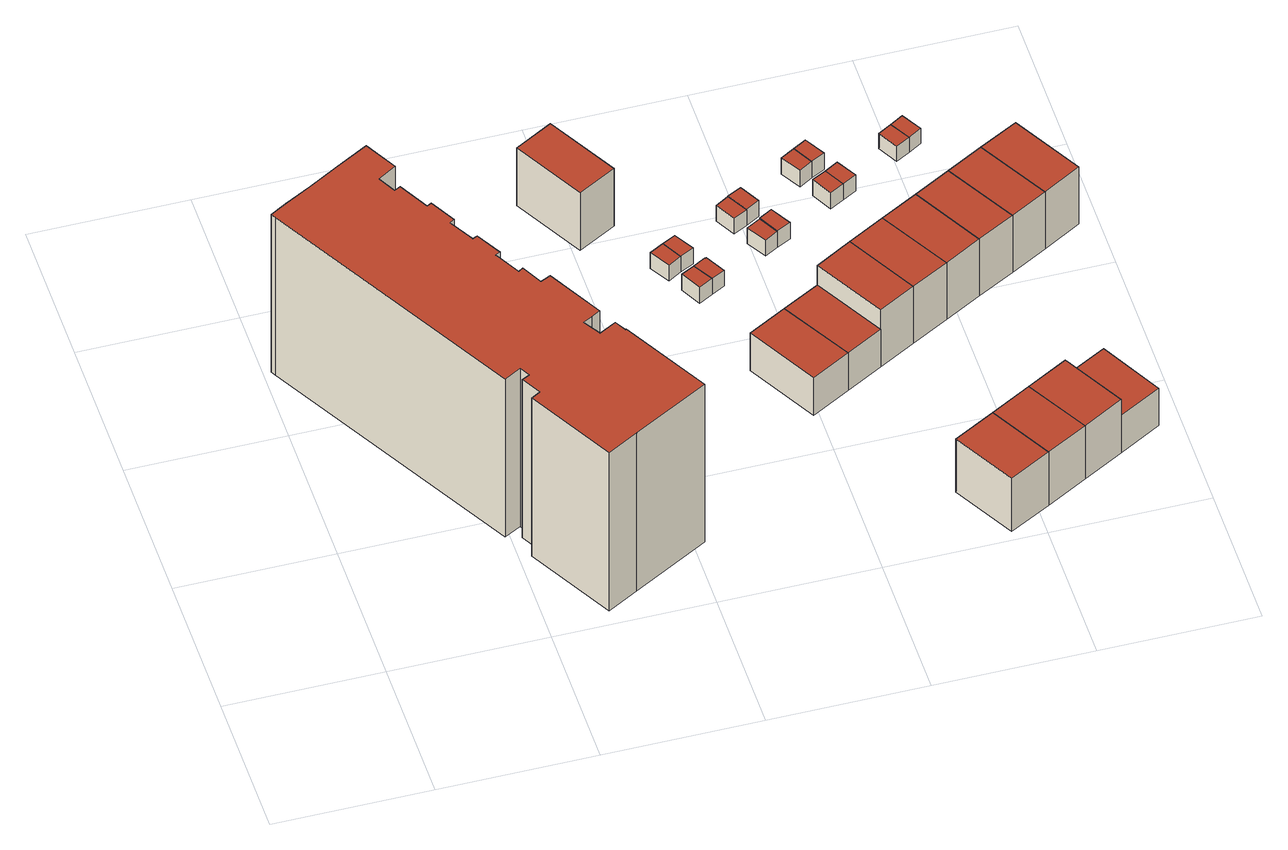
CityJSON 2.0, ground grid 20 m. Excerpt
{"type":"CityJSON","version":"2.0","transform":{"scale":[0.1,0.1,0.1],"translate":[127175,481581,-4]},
"CityObjects":{
"building1":{"type":"Building","attributes":{"b3_dak_type":"multiple horizontal","b3_h_dak_50p":11.09,"b3_h_dak_70p":22.83,"b3_h_dak_max":24.03,"b3_h_dak_min":-1.03,"b3_h_maaiveld":-3.29,"b3_kas_warenhuis":false,"b3_mutatie_ahn3_ahn4":false,"b3_reconstructie_onvolledig":false,"b3_rmse_lod12":8.78,"b3_rmse_lod13":0.203,"b3_rmse_lod22":0.181,"b3_val3dity_lod12":"[]","b3_val3dity_lod13":"[]","b3_val3dity_lod22":"[]","b3_volume_lod12":20965.66,"b3_volume_lod13":15897.46,"b3_volume_lod22":15884.25,"geconstateerd":false,"oorspronkelijkbouwjaar":2007,"status":"Pand in gebruik"},"children":["building1-1"]},
"building1-1":{"type":"BuildingPart","parents":["building1"],"geometry":[{"type":"Solid","lod":"1.2","boundaries":[[[[0,1,2,3,4,5,6,7,8,9,10,11,12,13,14,15,16,17,18,19,20,21,22,23,24,25,26,27,28,29,30,31,32,33,34,35,36,37]],[[38,22,21,39]],[[39,21,20,40]],[[40,20,19,41]],[[41,19,18,42]],[[43,23,22,38]],[[44,24,23,43]],[[45,26,25,46]],[[47,27,26,45]],[[42,18,17,48]],[[48,17,16,49]],[[49,16,15,50]],[[51,14,13,52]],[[50,15,14,51]],[[53,12,11,54]],[[52,13,12,53]],[[55,10,9,56]],[[56,9,8,57]],[[57,8,7,58]],[[59,1,0,60]],[[61,6,5,62]],[[62,5,4,63]],[[63,4,3,64]],[[64,3,2,65]],[[65,2,1,59]],[[60,0,37,66]],[[67,33,32,68]],[[68,32,31,69]],[[66,37,36,70]],[[70,36,35,71]],[[58,7,6,61]],[[71,35,34,72]],[[72,34,33,67]],[[69,31,30,73]],[[54,11,10,55]],[[46,25,24,44]],[[74,29,28,75]],[[73,30,29,74]],[[75,28,27,47]],[[75,47,45,46,44,43,38,39,40,41,42,48,49,50,51,52,53,54,55,56,57,58,61,62,63,64,65,59,60,66,70,71,72,67,68,69,73,74]]]],"semantics":{"surfaces":[{"type":"GroundSurface"},{"type":"WallSurface","on_footprint_edge":true},{"type":"RoofSurface"}],"values":[[0,1,1,1,1,1,1,1,1,1,1,1,1,1,1,1,1,1,1,1,1,1,1,1,1,1,1,1,1,1,1,1,1,1,1,1,1,1,1,2]]}}]},
"building2":{"type":"Building","attributes":{"b3_dak_type":"slanted","b3_h_dak_50p":6.3,"b3_h_dak_70p":6.91,"b3_h_dak_max":8.2,"b3_h_dak_min":4.06,"b3_h_maaiveld":-2.52,"b3_kas_warenhuis":false,"b3_mutatie_ahn3_ahn4":false,"b3_reconstructie_onvolledig":false,"b3_rmse_lod12":1.07,"b3_rmse_lod13":1.07,"b3_rmse_lod22":0.261,"b3_val3dity_lod12":"[]","b3_val3dity_lod13":"[]","b3_val3dity_lod22":"[]","b3_volume_lod12":551.96,"b3_volume_lod13":551.96,"b3_volume_lod22":533.33,"geconstateerd":false,"oorspronkelijkbouwjaar":2007,"status":"Pand in gebruik"},"children":["building2-1"]},
"building2-1":{"type":"BuildingPart","parents":["building2"],"geometry":[{"type":"Solid","lod":"1.2","boundaries":[[[[76,77,78,79]],[[80,77,76,81]],[[82,78,77,80]],[[81,76,79,83]],[[83,79,78,82]],[[83,82,80,81]]]],"semantics":{"surfaces":[{"type":"GroundSurface"},{"type":"WallSurface","on_footprint_edge":true},{"type":"RoofSurface"}],"values":[[0,1,1,1,1,2]]}}]},
"building3":{"type":"Building","attributes":{"b3_dak_type":"multiple horizontal","b3_h_dak_50p":0.14,"b3_h_dak_70p":0.16,"b3_h_dak_max":0.19,"b3_h_dak_min":0.08,"b3_h_maaiveld":-2.51,"b3_kas_warenhuis":false,"b3_mutatie_ahn3_ahn4":false,"b3_reconstructie_onvolledig":false,"b3_rmse_lod12":0.0276,"b3_rmse_lod13":0.0276,"b3_rmse_lod22":0.0213,"b3_val3dity_lod12":"[]","b3_val3dity_lod13":"[]","b3_val3dity_lod22":"[]","b3_volume_lod12":15.94,"b3_volume_lod13":15.94,"b3_volume_lod22":15.89,"geconstateerd":false,"oorspronkelijkbouwjaar":2007,"status":"Pand in gebruik"},"children":["building3-1"]},
"building3-1":{"type":"BuildingPart","parents":["building3"],"geometry":[{"type":"Solid","lod":"1.2","boundaries":[[[[84,85,86,87]],[[88,85,84,89]],[[89,84,87,90]],[[91,86,85,88]],[[90,87,86,91]],[[90,91,88,89]]]],"semantics":{"surfaces":[{"type":"GroundSurface"},{"type":"WallSurface","on_footprint_edge":true},{"type":"RoofSurface"}],"values":[[0,1,1,1,1,2]]}}]},
"building4":{"type":"Building","attributes":{"b3_dak_type":"multiple horizontal","b3_h_dak_50p":0.14,"b3_h_dak_70p":0.15,"b3_h_dak_max":0.21,"b3_h_dak_min":0.08,"b3_h_maaiveld":-2.49,"b3_kas_warenhuis":false,"b3_mutatie_ahn3_ahn4":false,"b3_reconstructie_onvolledig":false,"b3_rmse_lod12":0.0283,"b3_rmse_lod13":0.0283,"b3_rmse_lod22":0.0262,"b3_val3dity_lod12":"[]","b3_val3dity_lod13":"[]","b3_val3dity_lod22":"[]","b3_volume_lod12":15.85,"b3_volume_lod13":15.85,"b3_volume_lod22":15.82,"geconstateerd":false,"oorspronkelijkbouwjaar":2007,"status":"Pand in gebruik"},"children":["building4-1"]},
"building4-1":{"type":"BuildingPart","parents":["building4"],"geometry":[{"type":"Solid","lod":"1.2","boundaries":[[[[92,93,94,95]],[[96,93,92,97]],[[97,92,95,98]],[[99,94,93,96]],[[98,95,94,99]],[[98,99,96,97]]]],"semantics":{"surfaces":[{"type":"GroundSurface"},{"type":"WallSurface","on_footprint_edge":true},{"type":"RoofSurface"}],"values":[[0,1,1,1,1,2]]}}]},
"building5":{"type":"Building","attributes":{"b3_dak_type":"multiple horizontal","b3_h_dak_50p":0.14,"b3_h_dak_70p":0.15,"b3_h_dak_max":0.2,"b3_h_dak_min":0.08,"b3_h_maaiveld":-2.51,"b3_kas_warenhuis":false,"b3_mutatie_ahn3_ahn4":false,"b3_reconstructie_onvolledig":false,"b3_rmse_lod12":0.0294,"b3_rmse_lod13":0.0294,"b3_rmse_lod22":0.0271,"b3_val3dity_lod12":"[]","b3_val3dity_lod13":"[]","b3_val3dity_lod22":"[]","b3_volume_lod12":15.96,"b3_volume_lod13":15.96,"b3_volume_lod22":15.93,"geconstateerd":false,"oorspronkelijkbouwjaar":2007,"status":"Pand in gebruik"},"children":["building5-1"]},
"building5-1":{"type":"BuildingPart","parents":["building5"],"geometry":[{"type":"Solid","lod":"1.2","boundaries":[[[[100,101,84,87]],[[89,84,101,102]],[[90,87,84,89]],[[103,100,87,90]],[[102,101,100,103]],[[102,103,90,89]]]],"semantics":{"surfaces":[{"type":"GroundSurface"},{"type":"WallSurface","on_footprint_edge":true},{"type":"RoofSurface"}],"values":[[0,1,1,1,1,2]]}}]},
"building6":{"type":"Building","attributes":{"b3_dak_type":"multiple horizontal","b3_h_dak_50p":0.14,"b3_h_dak_70p":0.16,"b3_h_dak_max":0.2,"b3_h_dak_min":0.08,"b3_h_maaiveld":-2.5,"b3_kas_warenhuis":false,"b3_mutatie_ahn3_ahn4":false,"b3_reconstructie_onvolledig":false,"b3_rmse_lod12":0.0288,"b3_rmse_lod13":0.0288,"b3_rmse_lod22":0.0244,"b3_val3dity_lod12":"[]","b3_val3dity_lod13":"[]","b3_val3dity_lod22":"[]","b3_volume_lod12":15.84,"b3_volume_lod13":15.84,"b3_volume_lod22":15.81,"geconstateerd":false,"oorspronkelijkbouwjaar":2007,"status":"Pand in gebruik"},"children":["building6-1"]},
"building6-1":{"type":"BuildingPart","parents":["building6"],"geometry":[{"type":"Solid","lod":"1.2","boundaries":[[[[104,105,106,107,92,95]],[[97,92,107,108]],[[108,107,106,109]],[[109,106,105,110]],[[98,95,92,97]],[[111,104,95,98]],[[110,105,104,111]],[[110,111,98,97,108,109]]]],"semantics":{"surfaces":[{"type":"GroundSurface"},{"type":"WallSurface","on_footprint_edge":true},{"type":"RoofSurface"}],"values":[[0,1,1,1,1,1,1,2]]}}]},
"building7":{"type":"Building","attributes":{"b3_dak_type":"multiple horizontal","b3_h_dak_50p":3.7,"b3_h_dak_70p":3.72,"b3_h_dak_max":3.93,"b3_h_dak_min":3.63,"b3_h_maaiveld":-2.49,"b3_kas_warenhuis":false,"b3_mutatie_ahn3_ahn4":false,"b3_reconstructie_onvolledig":false,"b3_rmse_lod12":0.0582,"b3_rmse_lod13":0.0582,"b3_rmse_lod22":0.0514,"b3_val3dity_lod12":"[]","b3_val3dity_lod13":"[]","b3_val3dity_lod22":"[]","b3_volume_lod12":364.15,"b3_volume_lod13":364.15,"b3_volume_lod22":363.97,"geconstateerd":false,"oorspronkelijkbouwjaar":2007,"status":"Pand in gebruik"},"children":["building7-1"]},
"building7-1":{"type":"BuildingPart","parents":["building7"],"geometry":[{"type":"Solid","lod":"1.2","boundaries":[[[[112,113,114,115]],[[116,113,112,117]],[[117,112,115,118]],[[119,114,113,116]],[[118,115,114,119]],[[118,119,116,117]]]],"semantics":{"surfaces":[{"type":"GroundSurface"},{"type":"WallSurface","on_footprint_edge":true},{"type":"RoofSurface"}],"values":[[0,1,1,1,1,2]]}}]},
"building8":{"type":"Building","attributes":{"b3_dak_type":"slanted","b3_h_dak_50p":3.7,"b3_h_dak_70p":3.72,"b3_h_dak_max":8.19,"b3_h_dak_min":1.51,"b3_h_maaiveld":-2.48,"b3_kas_warenhuis":false,"b3_mutatie_ahn3_ahn4":false,"b3_reconstructie_onvolledig":false,"b3_rmse_lod12":1.18,"b3_rmse_lod13":1.18,"b3_rmse_lod22":1.19,"b3_val3dity_lod12":"[]","b3_val3dity_lod13":"[]","b3_val3dity_lod22":"[]","b3_volume_lod12":346.09,"b3_volume_lod13":346.09,"b3_volume_lod22":345.17,"geconstateerd":false,"oorspronkelijkbouwjaar":2007,"status":"Pand in gebruik"},"children":["building8-1"]},
"building8-1":{"type":"BuildingPart","parents":["building8"],"geometry":[{"type":"Solid","lod":"1.2","boundaries":[[[[120,112,115,121]],[[117,112,120,122]],[[122,120,121,123]],[[118,115,112,117]],[[123,121,115,118]],[[123,118,117,122]]]],"semantics":{"surfaces":[{"type":"GroundSurface"},{"type":"WallSurface","on_footprint_edge":true},{"type":"RoofSurface"}],"values":[[0,1,1,1,1,2]]}}]},
"building9":{"type":"Building","attributes":{"b3_dak_type":"multiple horizontal","b3_h_dak_50p":0.14,"b3_h_dak_70p":0.16,"b3_h_dak_max":0.2,"b3_h_dak_min":0.09,"b3_h_maaiveld":-2.48,"b3_kas_warenhuis":false,"b3_mutatie_ahn3_ahn4":false,"b3_reconstructie_onvolledig":false,"b3_rmse_lod12":0.0292,"b3_rmse_lod13":0.0292,"b3_rmse_lod22":0.026,"b3_val3dity_lod12":"[]","b3_val3dity_lod13":"[]","b3_val3dity_lod22":"[]","b3_volume_lod12":15.84,"b3_volume_lod13":15.84,"b3_volume_lod22":15.81,"geconstateerd":false,"oorspronkelijkbouwjaar":2007,"status":"Pand in gebruik"},"children":["building9-1"]},
"building9-1":{"type":"BuildingPart","parents":["building9"],"geometry":[{"type":"Solid","lod":"1.2","boundaries":[[[[124,125,126,127]],[[128,125,124,129]],[[129,124,127,130]],[[131,126,125,128]],[[130,127,126,131]],[[130,131,128,129]]]],"semantics":{"surfaces":[{"type":"GroundSurface"},{"type":"WallSurface","on_footprint_edge":true},{"type":"RoofSurface"}],"values":[[0,1,1,1,1,2]]}}]},
"building10":{"type":"Building","attributes":{"b3_dak_type":"multiple horizontal","b3_h_dak_50p":0.14,"b3_h_dak_70p":0.16,"b3_h_dak_max":0.22,"b3_h_dak_min":0.09,"b3_h_maaiveld":-2.49,"b3_kas_warenhuis":false,"b3_mutatie_ahn3_ahn4":false,"b3_reconstructie_onvolledig":false,"b3_rmse_lod12":0.0276,"b3_rmse_lod13":0.0276,"b3_rmse_lod22":0.0244,"b3_val3dity_lod12":"[]","b3_val3dity_lod13":"[]","b3_val3dity_lod22":"[]","b3_volume_lod12":15.85,"b3_volume_lod13":15.85,"b3_volume_lod22":15.84,"geconstateerd":false,"oorspronkelijkbouwjaar":2007,"status":"Pand in gebruik"},"children":["building10-1"]},
"building10-1":{"type":"BuildingPart","parents":["building10"],"geometry":[{"type":"Solid","lod":"1.2","boundaries":[[[[132,133,134,135]],[[136,133,132,137]],[[137,132,135,138]],[[139,134,133,136]],[[138,135,134,139]],[[138,139,136,137]]]],"semantics":{"surfaces":[{"type":"GroundSurface"},{"type":"WallSurface","on_footprint_edge":true},{"type":"RoofSurface"}],"values":[[0,1,1,1,1,2]]}}]},
"building11":{"type":"Building","attributes":{"b3_dak_type":"slanted","b3_h_dak_50p":5.61,"b3_h_dak_70p":6.32,"b3_h_dak_max":7.38,"b3_h_dak_min":3.93,"b3_h_maaiveld":-2.48,"b3_kas_warenhuis":false,"b3_mutatie_ahn3_ahn4":false,"b3_reconstructie_onvolledig":false,"b3_rmse_lod12":1.2,"b3_rmse_lod13":1.2,"b3_rmse_lod22":0.0307,"b3_val3dity_lod12":"[]","b3_val3dity_lod13":"[]","b3_val3dity_lod22":"[]","b3_volume_lod12":481.88,"b3_volume_lod13":481.88,"b3_volume_lod22":447.13,"geconstateerd":false,"oorspronkelijkbouwjaar":2007,"status":"Pand in gebruik"},"children":["building11-1"]},
"building11-1":{"type":"BuildingPart","parents":["building11"],"geometry":[{"type":"Solid","lod":"1.2","boundaries":[[[[140,141,142,143]],[[144,141,140,145]],[[146,142,141,144]],[[145,140,143,147]],[[147,143,142,146]],[[147,146,144,145]]]],"semantics":{"surfaces":[{"type":"GroundSurface"},{"type":"WallSurface","on_footprint_edge":true},{"type":"RoofSurface"}],"values":[[0,1,1,1,1,2]]}}]},
"building12":{"type":"Building","attributes":{"b3_dak_type":"multiple horizontal","b3_h_dak_50p":0.14,"b3_h_dak_70p":0.17,"b3_h_dak_max":0.2,"b3_h_dak_min":0.07,"b3_h_maaiveld":-2.48,"b3_kas_warenhuis":false,"b3_mutatie_ahn3_ahn4":false,"b3_reconstructie_onvolledig":false,"b3_rmse_lod12":0.031,"b3_rmse_lod13":0.031,"b3_rmse_lod22":0.0292,"b3_val3dity_lod12":"[]","b3_val3dity_lod13":"[]","b3_val3dity_lod22":"[]","b3_volume_lod12":15.85,"b3_volume_lod13":15.85,"b3_volume_lod22":15.83,"geconstateerd":false,"oorspronkelijkbouwjaar":2007,"status":"Pand in gebruik"},"children":["building12-1"]},
"building12-1":{"type":"BuildingPart","parents":["building12"],"geometry":[{"type":"Solid","lod":"1.2","boundaries":[[[[124,127,148,149]],[[150,124,149,151]],[[151,149,148,152]],[[152,148,127,153]],[[153,127,124,150]],[[153,150,151,152]]]],"semantics":{"surfaces":[{"type":"GroundSurface"},{"type":"WallSurface","on_footprint_edge":true},{"type":"RoofSurface"}],"values":[[0,1,1,1,1,2]]}}]},
"building13":{"type":"Building","attributes":{"b3_dak_type":"multiple horizontal","b3_h_dak_50p":0.14,"b3_h_dak_70p":0.17,"b3_h_dak_max":0.21,"b3_h_dak_min":0.09,"b3_h_maaiveld":-2.48,"b3_kas_warenhuis":false,"b3_mutatie_ahn3_ahn4":false,"b3_reconstructie_onvolledig":false,"b3_rmse_lod12":0.0297,"b3_rmse_lod13":0.0297,"b3_rmse_lod22":0.0248,"b3_val3dity_lod12":"[]","b3_val3dity_lod13":"[]","b3_val3dity_lod22":"[]","b3_volume_lod12":15.82,"b3_volume_lod13":15.82,"b3_volume_lod22":15.78,"geconstateerd":false,"oorspronkelijkbouwjaar":2007,"status":"Pand in gebruik"},"children":["building13-1"]},
"building13-1":{"type":"BuildingPart","parents":["building13"],"geometry":[{"type":"Solid","lod":"1.2","boundaries":[[[[154,132,135,155]],[[156,132,154,157]],[[157,154,155,158]],[[159,135,132,156]],[[158,155,135,159]],[[158,159,156,157]]]],"semantics":{"surfaces":[{"type":"GroundSurface"},{"type":"WallSurface","on_footprint_edge":true},{"type":"RoofSurface"}],"values":[[0,1,1,1,1,2]]}}]},
"building14":{"type":"Building","attributes":{"b3_dak_type":"slanted","b3_h_dak_50p":6.05,"b3_h_dak_70p":6.9,"b3_h_dak_max":8.19,"b3_h_dak_min":4.01,"b3_h_maaiveld":-2.49,"b3_kas_warenhuis":false,"b3_mutatie_ahn3_ahn4":false,"b3_reconstructie_onvolledig":false,"b3_rmse_lod12":1.46,"b3_rmse_lod13":1.46,"b3_rmse_lod22":0.0331,"b3_val3dity_lod12":"[]","b3_val3dity_lod13":"[]","b3_val3dity_lod22":"[]","b3_volume_lod12":528.18,"b3_volume_lod13":528.18,"b3_volume_lod22":484.66,"geconstateerd":false,"oorspronkelijkbouwjaar":2007,"status":"Pand in gebruik"},"children":["building14-1"]},
"building14-1":{"type":"BuildingPart","parents":["building14"],"geometry":[{"type":"Solid","lod":"1.2","boundaries":[[[[160,120,121,161]],[[162,120,160,163]],[[163,160,161,164]],[[165,121,120,162]],[[164,161,121,165]],[[164,165,162,163]]]],"semantics":{"surfaces":[{"type":"GroundSurface"},{"type":"WallSurface","on_footprint_edge":true},{"type":"RoofSurface"}],"values":[[0,1,1,1,1,2]]}}]},
"building15":{"type":"Building","attributes":{"b3_dak_type":"slanted","b3_h_dak_50p":5.69,"b3_h_dak_70p":6.31,"b3_h_dak_max":7.38,"b3_h_dak_min":3.85,"b3_h_maaiveld":-2.5,"b3_kas_warenhuis":false,"b3_mutatie_ahn3_ahn4":false,"b3_reconstructie_onvolledig":false,"b3_rmse_lod12":1.19,"b3_rmse_lod13":1.19,"b3_rmse_lod22":0.0307,"b3_val3dity_lod12":"[]","b3_val3dity_lod13":"[]","b3_val3dity_lod22":"[]","b3_volume_lod12":482.28,"b3_volume_lod13":482.28,"b3_volume_lod22":447.62,"geconstateerd":false,"oorspronkelijkbouwjaar":2007,"status":"Pand in gebruik"},"children":["building15-1"]},
"building15-1":{"type":"BuildingPart","parents":["building15"],"geometry":[{"type":"Solid","lod":"1.2","boundaries":[[[[141,166,167,142]],[[168,166,141,144]],[[169,167,166,168]],[[144,141,142,146]],[[146,142,167,169]],[[146,169,168,144]]]],"semantics":{"surfaces":[{"type":"GroundSurface"},{"type":"WallSurface","on_footprint_edge":true},{"type":"RoofSurface"}],"values":[[0,1,1,1,1,2]]}}]},
"building16":{"type":"Building","attributes":{"b3_dak_type":"slanted","b3_h_dak_50p":6.29,"b3_h_dak_70p":6.92,"b3_h_dak_max":8.2,"b3_h_dak_min":4.03,"b3_h_maaiveld":-2.5,"b3_kas_warenhuis":false,"b3_mutatie_ahn3_ahn4":false,"b3_reconstructie_onvolledig":false,"b3_rmse_lod12":1.38,"b3_rmse_lod13":1.38,"b3_rmse_lod22":0.0796,"b3_val3dity_lod12":"[]","b3_val3dity_lod13":"[]","b3_val3dity_lod22":"[]","b3_volume_lod12":531.22,"b3_volume_lod13":531.22,"b3_volume_lod22":492.98,"geconstateerd":false,"oorspronkelijkbouwjaar":2007,"status":"Pand in gebruik"},"children":["building16-1"]},
"building16-1":{"type":"BuildingPart","parents":["building16"],"geometry":[{"type":"Solid","lod":"1.2","boundaries":[[[[170,160,161,171]],[[163,160,170,172]],[[172,170,171,173]],[[164,161,160,163]],[[173,171,161,164]],[[173,164,163,172]]]],"semantics":{"surfaces":[{"type":"GroundSurface"},{"type":"WallSurface","on_footprint_edge":true},{"type":"RoofSurface"}],"values":[[0,1,1,1,1,2]]}}]},
"building17":{"type":"Building","attributes":{"b3_dak_type":"multiple horizontal","b3_h_dak_50p":0.14,"b3_h_dak_70p":0.16,"b3_h_dak_max":0.28,"b3_h_dak_min":0.08,"b3_h_maaiveld":-2.46,"b3_kas_warenhuis":false,"b3_mutatie_ahn3_ahn4":false,"b3_reconstructie_onvolledig":false,"b3_rmse_lod12":0.0345,"b3_rmse_lod13":0.0345,"b3_rmse_lod22":0.0338,"b3_val3dity_lod12":"[]","b3_val3dity_lod13":"[]","b3_val3dity_lod22":"[]","b3_volume_lod12":15.73,"b3_volume_lod13":15.73,"b3_volume_lod22":15.7,"geconstateerd":false,"oorspronkelijkbouwjaar":2007,"status":"Pand in gebruik"},"children":["building17-1"]},
"building17-1":{"type":"BuildingPart","parents":["building17"],"geometry":[{"type":"Solid","lod":"1.2","boundaries":[[[[174,175,176,177]],[[178,175,174,179]],[[179,174,177,180]],[[181,176,175,178]],[[180,177,176,181]],[[180,181,178,179]]]],"semantics":{"surfaces":[{"type":"GroundSurface"},{"type":"WallSurface","on_footprint_edge":true},{"type":"RoofSurface"}],"values":[[0,1,1,1,1,2]]}}]},
"building18":{"type":"Building","attributes":{"b3_dak_type":"multiple horizontal","b3_h_dak_50p":0.14,"b3_h_dak_70p":0.16,"b3_h_dak_max":0.21,"b3_h_dak_min":0.08,"b3_h_maaiveld":-2.46,"b3_kas_warenhuis":false,"b3_mutatie_ahn3_ahn4":false,"b3_reconstructie_onvolledig":false,"b3_rmse_lod12":0.0313,"b3_rmse_lod13":0.0313,"b3_rmse_lod22":0.0259,"b3_val3dity_lod12":"[]","b3_val3dity_lod13":"[]","b3_val3dity_lod22":"[]","b3_volume_lod12":15.76,"b3_volume_lod13":15.76,"b3_volume_lod22":15.73,"geconstateerd":false,"oorspronkelijkbouwjaar":2007,"status":"Pand in gebruik"},"children":["building18-1"]},
"building18-1":{"type":"BuildingPart","parents":["building18"],"geometry":[{"type":"Solid","lod":"1.2","boundaries":[[[[182,183,184,185]],[[186,183,182,187]],[[188,184,183,186]],[[187,182,185,189]],[[189,185,184,188]],[[189,188,186,187]]]],"semantics":{"surfaces":[{"type":"GroundSurface"},{"type":"WallSurface","on_footprint_edge":true},{"type":"RoofSurface"}],"values":[[0,1,1,1,1,2]]}}]},
"building19":{"type":"Building","attributes":{"b3_dak_type":"multiple horizontal","b3_h_dak_50p":0.14,"b3_h_dak_70p":0.16,"b3_h_dak_max":0.32,"b3_h_dak_min":0.08,"b3_h_maaiveld":-2.47,"b3_kas_warenhuis":false,"b3_mutatie_ahn3_ahn4":false,"b3_reconstructie_onvolledig":false,"b3_rmse_lod12":0.0459,"b3_rmse_lod13":0.0459,"b3_rmse_lod22":0.0453,"b3_val3dity_lod12":"[]","b3_val3dity_lod13":"[]","b3_val3dity_lod22":"[]","b3_volume_lod12":15.75,"b3_volume_lod13":15.75,"b3_volume_lod22":15.74,"geconstateerd":false,"oorspronkelijkbouwjaar":2007,"status":"Pand in gebruik"},"children":["building19-1"]},
"building19-1":{"type":"BuildingPart","parents":["building19"],"geometry":[{"type":"Solid","lod":"1.2","boundaries":[[[[174,177,190,191]],[[179,174,191,192]],[[192,191,190,193]],[[193,190,177,180]],[[180,177,174,179]],[[180,179,192,193]]]],"semantics":{"surfaces":[{"type":"GroundSurface"},{"type":"WallSurface","on_footprint_edge":true},{"type":"RoofSurface"}],"values":[[0,1,1,1,1,2]]}}]},
"building20":{"type":"Building","attributes":{"b3_dak_type":"slanted","b3_h_dak_50p":5.55,"b3_h_dak_70p":6.24,"b3_h_dak_max":7.37,"b3_h_dak_min":3.91,"b3_h_maaiveld":-2.5,"b3_kas_warenhuis":false,"b3_mutatie_ahn3_ahn4":false,"b3_reconstructie_onvolledig":false,"b3_rmse_lod12":1.21,"b3_rmse_lod13":1.21,"b3_rmse_lod22":0.0337,"b3_val3dity_lod12":"[]","b3_val3dity_lod13":"[]","b3_val3dity_lod22":"[]","b3_volume_lod12":482.87,"b3_volume_lod13":482.87,"b3_volume_lod22":448,"geconstateerd":false,"oorspronkelijkbouwjaar":2007,"status":"Pand in gebruik"},"children":["building20-1"]},
"building20-1":{"type":"BuildingPart","parents":["building20"],"geometry":[{"type":"Solid","lod":"1.2","boundaries":[[[[166,194,195,167]],[[196,194,166,168]],[[197,195,194,196]],[[168,166,167,169]],[[169,167,195,197]],[[169,197,196,168]]]],"semantics":{"surfaces":[{"type":"GroundSurface"},{"type":"WallSurface","on_footprint_edge":true},{"type":"RoofSurface"}],"values":[[0,1,1,1,1,2]]}}]},
"building21":{"type":"Building","attributes":{"b3_dak_type":"multiple horizontal","b3_h_dak_50p":0.15,"b3_h_dak_70p":0.17,"b3_h_dak_max":0.21,"b3_h_dak_min":0.09,"b3_h_maaiveld":-2.46,"b3_kas_warenhuis":false,"b3_mutatie_ahn3_ahn4":false,"b3_reconstructie_onvolledig":false,"b3_rmse_lod12":0.0288,"b3_rmse_lod13":0.0288,"b3_rmse_lod22":0.0256,"b3_val3dity_lod12":"[]","b3_val3dity_lod13":"[]","b3_val3dity_lod22":"[]","b3_volume_lod12":15.8,"b3_volume_lod13":15.8,"b3_volume_lod22":15.75,"geconstateerd":false,"oorspronkelijkbouwjaar":2007,"status":"Pand in gebruik"},"children":["building21-1"]},
"building21-1":{"type":"BuildingPart","parents":["building21"],"geometry":[{"type":"Solid","lod":"1.2","boundaries":[[[[198,184,183,199]],[[188,184,198,200]],[[200,198,199,201]],[[186,183,184,188]],[[201,199,183,186]],[[201,186,188,200]]]],"semantics":{"surfaces":[{"type":"GroundSurface"},{"type":"WallSurface","on_footprint_edge":true},{"type":"RoofSurface"}],"values":[[0,1,1,1,1,2]]}}]},
"building22":{"type":"Building","attributes":{"b3_dak_type":"slanted","b3_h_dak_50p":6.13,"b3_h_dak_70p":6.9,"b3_h_dak_max":8.2,"b3_h_dak_min":4,"b3_h_maaiveld":-2.49,"b3_kas_warenhuis":false,"b3_mutatie_ahn3_ahn4":false,"b3_reconstructie_onvolledig":false,"b3_rmse_lod12":1.42,"b3_rmse_lod13":1.42,"b3_rmse_lod22":0.0344,"b3_val3dity_lod12":"[]","b3_val3dity_lod13":"[]","b3_val3dity_lod22":"[]","b3_volume_lod12":527.48,"b3_volume_lod13":527.48,"b3_volume_lod22":484.66,"geconstateerd":false,"oorspronkelijkbouwjaar":2007,"status":"Pand in gebruik"},"children":["building22-1"]},
"building22-1":{"type":"BuildingPart","parents":["building22"],"geometry":[{"type":"Solid","lod":"1.2","boundaries":[[[[202,170,171,203]],[[172,170,202,204]],[[204,202,203,205]],[[173,171,170,172]],[[205,203,171,173]],[[205,173,172,204]]]],"semantics":{"surfaces":[{"type":"GroundSurface"},{"type":"WallSurface","on_footprint_edge":true},{"type":"RoofSurface"}],"values":[[0,1,1,1,1,2]]}}]},
"building23":{"type":"Building","attributes":{"b3_dak_type":"slanted","b3_h_dak_50p":6.03,"b3_h_dak_70p":6.85,"b3_h_dak_max":8.21,"b3_h_dak_min":4.05,"b3_h_maaiveld":-2.49,"b3_kas_warenhuis":false,"b3_mutatie_ahn3_ahn4":false,"b3_reconstructie_onvolledig":false,"b3_rmse_lod12":1.48,"b3_rmse_lod13":1.48,"b3_rmse_lod22":0.0308,"b3_val3dity_lod12":"[]","b3_val3dity_lod13":"[]","b3_val3dity_lod22":"[]","b3_volume_lod12":528.64,"b3_volume_lod13":528.64,"b3_volume_lod22":484.74,"geconstateerd":false,"oorspronkelijkbouwjaar":2007,"status":"Pand in gebruik"},"children":["building23-1"]},
"building23-1":{"type":"BuildingPart","parents":["building23"],"geometry":[{"type":"Solid","lod":"1.2","boundaries":[[[[206,202,203,207]],[[204,202,206,208]],[[208,206,207,209]],[[205,203,202,204]],[[209,207,203,205]],[[209,205,204,208]]]],"semantics":{"surfaces":[{"type":"GroundSurface"},{"type":"WallSurface","on_footprint_edge":true},{"type":"RoofSurface"}],"values":[[0,1,1,1,1,2]]}}]},
"building24":{"type":"Building","attributes":{"b3_dak_type":"slanted","b3_h_dak_50p":3.64,"b3_h_dak_70p":3.67,"b3_h_dak_max":7.31,"b3_h_dak_min":1.45,"b3_h_maaiveld":-2.5,"b3_kas_warenhuis":false,"b3_mutatie_ahn3_ahn4":false,"b3_reconstructie_onvolledig":false,"b3_rmse_lod12":0.558,"b3_rmse_lod13":0.558,"b3_rmse_lod22":0.561,"b3_val3dity_lod12":"[]","b3_val3dity_lod13":"[]","b3_val3dity_lod22":"[]","b3_volume_lod12":350.41,"b3_volume_lod13":350.41,"b3_volume_lod22":350.01,"geconstateerd":false,"oorspronkelijkbouwjaar":2007,"status":"Pand in gebruik"},"children":["building24-1"]},
"building24-1":{"type":"BuildingPart","parents":["building24"],"geometry":[{"type":"Solid","lod":"1.2","boundaries":[[[[194,210,211,195]],[[212,210,194,213]],[[214,211,210,212]],[[213,194,195,215]],[[215,195,211,214]],[[215,214,212,213]]]],"semantics":{"surfaces":[{"type":"GroundSurface"},{"type":"WallSurface","on_footprint_edge":true},{"type":"RoofSurface"}],"values":[[0,1,1,1,1,2]]}}]},
"building25":{"type":"Building","attributes":{"b3_dak_type":"multiple horizontal","b3_h_dak_50p":0.14,"b3_h_dak_70p":0.16,"b3_h_dak_max":0.2,"b3_h_dak_min":0.08,"b3_h_maaiveld":-2.45,"b3_kas_warenhuis":false,"b3_mutatie_ahn3_ahn4":false,"b3_reconstructie_onvolledig":false,"b3_rmse_lod12":0.0293,"b3_rmse_lod13":0.0293,"b3_rmse_lod22":0.0256,"b3_val3dity_lod12":"[]","b3_val3dity_lod13":"[]","b3_val3dity_lod22":"[]","b3_volume_lod12":15.65,"b3_volume_lod13":15.65,"b3_volume_lod22":15.62,"geconstateerd":false,"oorspronkelijkbouwjaar":2007,"status":"Pand in gebruik"},"children":["building25-1"]},
"building25-1":{"type":"BuildingPart","parents":["building25"],"geometry":[{"type":"Solid","lod":"1.2","boundaries":[[[[216,217,218,219]],[[220,217,216,221]],[[222,218,217,220]],[[221,216,219,223]],[[223,219,218,222]],[[223,222,220,221]]]],"semantics":{"surfaces":[{"type":"GroundSurface"},{"type":"WallSurface","on_footprint_edge":true},{"type":"RoofSurface"}],"values":[[0,1,1,1,1,2]]}}]},
"building26":{"type":"Building","attributes":{"b3_dak_type":"multiple horizontal","b3_h_dak_50p":0.14,"b3_h_dak_70p":0.16,"b3_h_dak_max":0.29,"b3_h_dak_min":0.08,"b3_h_maaiveld":-2.44,"b3_kas_warenhuis":false,"b3_mutatie_ahn3_ahn4":false,"b3_reconstructie_onvolledig":false,"b3_rmse_lod12":0.0359,"b3_rmse_lod13":0.0359,"b3_rmse_lod22":0.0318,"b3_val3dity_lod12":"[]","b3_val3dity_lod13":"[]","b3_val3dity_lod22":"[]","b3_volume_lod12":15.59,"b3_volume_lod13":15.59,"b3_volume_lod22":15.57,"geconstateerd":false,"oorspronkelijkbouwjaar":2007,"status":"Pand in gebruik"},"children":["building26-1"]},
"building26-1":{"type":"BuildingPart","parents":["building26"],"geometry":[{"type":"Solid","lod":"1.2","boundaries":[[[[217,224,225,218]],[[226,224,217,220]],[[227,225,224,226]],[[220,217,218,222]],[[222,218,225,227]],[[222,227,226,220]]]],"semantics":{"surfaces":[{"type":"GroundSurface"},{"type":"WallSurface","on_footprint_edge":true},{"type":"RoofSurface"}],"values":[[0,1,1,1,1,2]]}}]},
"building27":{"type":"Building","attributes":{"b3_dak_type":"slanted","b3_h_dak_50p":5.99,"b3_h_dak_70p":6.84,"b3_h_dak_max":8.22,"b3_h_dak_min":3.98,"b3_h_maaiveld":-2.49,"b3_kas_warenhuis":false,"b3_mutatie_ahn3_ahn4":false,"b3_reconstructie_onvolledig":false,"b3_rmse_lod12":1.48,"b3_rmse_lod13":1.48,"b3_rmse_lod22":0.0328,"b3_val3dity_lod12":"[]","b3_val3dity_lod13":"[]","b3_val3dity_lod22":"[]","b3_volume_lod12":529.01,"b3_volume_lod13":529.01,"b3_volume_lod22":484.71,"geconstateerd":false,"oorspronkelijkbouwjaar":2007,"status":"Pand in gebruik"},"children":["building27-1"]},
"building27-1":{"type":"BuildingPart","parents":["building27"],"geometry":[{"type":"Solid","lod":"1.2","boundaries":[[[[228,206,207,229]],[[208,206,228,230]],[[230,228,229,231]],[[209,207,206,208]],[[231,229,207,209]],[[231,209,208,230]]]],"semantics":{"surfaces":[{"type":"GroundSurface"},{"type":"WallSurface","on_footprint_edge":true},{"type":"RoofSurface"}],"values":[[0,1,1,1,1,2]]}}]},
"building28":{"type":"Building","attributes":{"b3_dak_type":"slanted","b3_h_dak_50p":6.07,"b3_h_dak_70p":6.9,"b3_h_dak_max":8.19,"b3_h_dak_min":4.04,"b3_h_maaiveld":-2.5,"b3_kas_warenhuis":false,"b3_mutatie_ahn3_ahn4":false,"b3_reconstructie_onvolledig":false,"b3_rmse_lod12":1.45,"b3_rmse_lod13":1.45,"b3_rmse_lod22":0.032,"b3_val3dity_lod12":"[]","b3_val3dity_lod13":"[]","b3_val3dity_lod22":"[]","b3_volume_lod12":547.14,"b3_volume_lod13":547.14,"b3_volume_lod22":503.27,"geconstateerd":false,"oorspronkelijkbouwjaar":2007,"status":"Pand in gebruik"},"children":["building28-1"]},
"building28-1":{"type":"BuildingPart","parents":["building28"],"geometry":[{"type":"Solid","lod":"1.2","boundaries":[[[[232,228,229,233]],[[230,228,232,234]],[[234,232,233,235]],[[231,229,228,230]],[[235,233,229,231]],[[235,231,230,234]]]],"semantics":{"surfaces":[{"type":"GroundSurface"},{"type":"WallSurface","on_footprint_edge":true},{"type":"RoofSurface"}],"values":[[0,1,1,1,1,2]]}}]}
},
"vertices":[
[146,525,7],[158,502,7],[166,506,7],[187,467,7],[193,470,7],[211,437,7],[205,433,7],[223,401,7],[229,404,7],[247,371,7],[241,368,7],[259,335,7],[265,339,7],[279,312,7],[292,318,7],[331,247,7],[319,240,7],[308,234,7],[321,212,7],[343,224,7],[351,209,7],[352,210,7],[414,98,7],[316,44,7],[276,22,7],[215,133,7],[227,140,7],[213,165,7],[223,170,7],[216,183,7],[194,171,7],[13,499,7],[10,505,7],[31,517,7],[66,536,7],[105,558,7],[147,581,7],[170,539,7],[414,98,268],[352,210,268],[351,209,268],[343,224,268],[321,212,268],[316,44,268],[276,22,268],[227,140,268],[215,133,268],[213,165,268],[308,234,268],[319,240,268],[331,247,268],[292,318,268],[279,312,268],[265,339,268],[259,335,268],[241,368,268],[247,371,268],[229,404,268],[223,401,268],[158,502,268],[146,525,268],[205,433,268],[211,437,268],[193,470,268],[187,467,268],[166,506,268],[170,539,268],[31,517,268],[10,505,268],[13,499,268],[147,581,268],[105,558,268],[66,536,268],[194,171,268],[216,183,268],[223,170,268],
[357,677,15],[406,704,15],[456,613,15],[407,586,15],[406,704,110],[357,677,110],[456,613,110],[407,586,110],
[509,519,15],[492,509,15],[477,535,15],[495,545,15],[492,509,41],[509,519,41],[495,545,41],[477,535,41],
[534,474,15],[516,464,15],[502,491,15],[519,500,15],[516,464,41],[534,474,41],[519,500,41],[502,491,41],
[512,554,15],[527,528,15],[527,528,41],[512,554,41],
[535,509,15],[536,508,15],[537,509,15],[551,483,15],[551,483,41],[537,509,41],[536,508,41],[535,509,41],
[641,280,15],[591,252,15],[541,343,15],[590,370,15],[591,252,77],[641,280,77],[590,370,77],[541,343,77],
[688,306,15],[638,396,15],[688,306,77],[638,396,77],
[604,570,15],[586,561,15],[572,587,15],[589,597,15],[586,561,41],[604,570,41],[589,597,41],[572,587,41],
[628,526,15],[611,516,15],[596,542,15],[614,552,15],[611,516,41],[628,526,41],[614,552,41],[596,542,41],
[714,86,15],[767,115,15],[811,35,15],[758,6,15],[767,115,103],[714,86,103],[811,35,103],[758,6,103],
[607,606,15],[621,580,15],[604,570,42],[621,580,42],[607,606,42],[589,597,42],
[646,535,15],[631,562,15],[628,526,42],[646,535,42],[631,562,42],[614,552,42],
[735,332,15],[685,423,15],[688,306,109],[735,332,109],[685,423,109],[638,396,109],
[819,144,15],[864,64,15],[819,144,103],[864,64,103],
[783,358,15],[732,449,15],[783,358,109],[732,449,109],
[698,623,15],[681,613,15],[666,639,15],[684,649,15],[681,613,42],[698,623,42],[684,649,42],[666,639,42],
[691,595,15],[709,604,15],[723,578,15],[705,568,15],[709,604,42],[691,595,42],[723,578,42],[705,568,42],
[701,659,15],[716,632,15],[716,632,42],[701,659,42],
[872,173,15],[916,93,15],[872,173,103],[916,93,103],
[741,588,15],[726,614,15],[741,588,42],[726,614,42],
[830,384,15],[780,475,15],[830,384,109],[780,475,109],
[878,410,15],[827,501,15],[878,410,109],[827,501,109],
[927,203,15],[970,123,15],[927,203,77],[872,173,77],[970,123,77],[916,93,77],
[786,646,16],[803,656,16],[818,630,16],[800,620,16],[803,656,41],[786,646,41],[818,630,41],[800,620,41],
[820,666,16],[835,640,16],[820,666,41],[835,640,41],
[925,436,15],[874,527,15],[925,436,109],[874,527,109],
[974,464,15],[924,554,15],[974,464,109],[924,554,109]
]}
